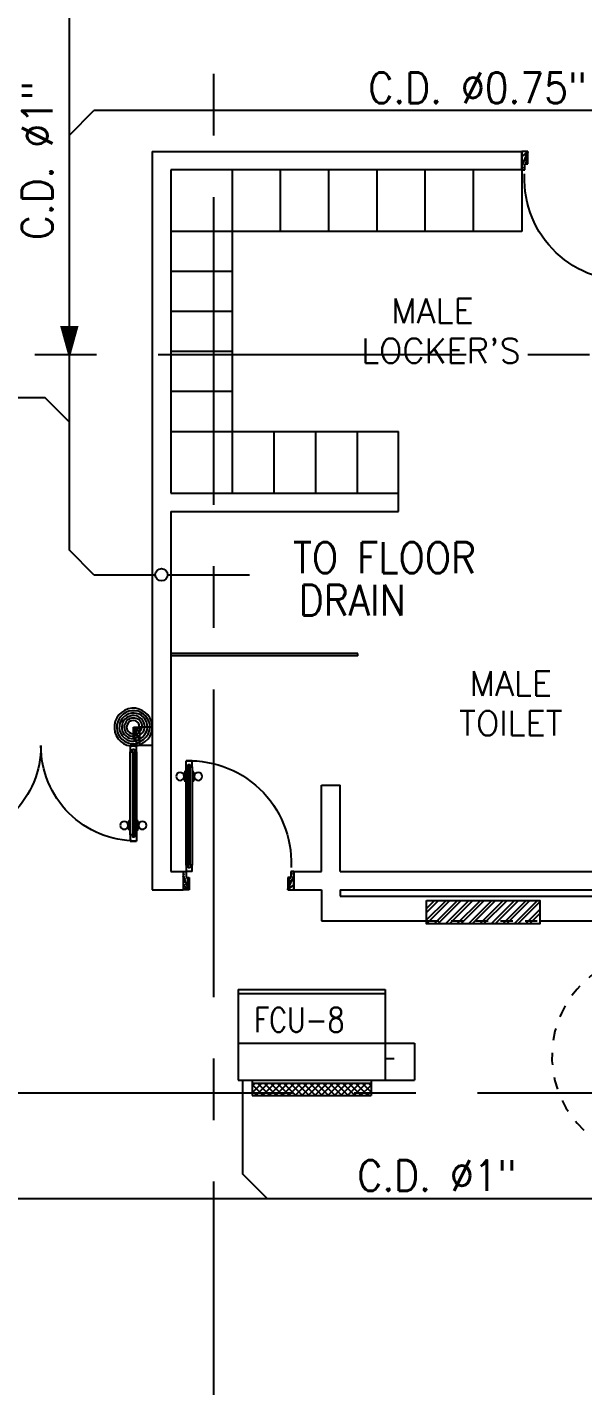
# Model space of a CAD drawing. Extents: x 417866242 to 417866861, y 43498051 to 43498155.
# Drawn here: x 417866809.35 to 417866813.86, y 43498111.26 to 43498122.3 of the extents above; entities that cross this region are included whole.
import ezdxf
from ezdxf.enums import TextEntityAlignment as Align

# ---------------------------------------------------------------- set-up
doc = ezdxf.new("R2010")
doc.units = 0
doc.header["$MEASUREMENT"] = 0
doc.linetypes.add('CENTERX2', pattern=[4, 2.5, -0.5, 0.5, -0.5])
doc.linetypes.add('HIDDEN', pattern=[0.375, 0.25, -0.125])
doc.layers.get('0').update_dxf_attribs({"linetype": 'CONTINUOUS'})
for name, color, linetype in [('AC-CD', 6, 'CONTINUOUS'), ('AC-TEXT', 2, 'CONTINUOUS'), ('AXES', 11, 'CENTERX2'), ('DOOR', 11, 'CONTINUOUS'), ('FCU', 6, 'CONTINUOUS'), ('FHC', 11, 'CONTINUOUS'), ('Locker', 11, 'CONTINUOUS'), ('P-SOLIDWASTE', 6, 'CONTINUOUS'), ('PART', 11, 'CONTINUOUS'), ('RM-NAME', 11, 'CONTINUOUS'), ('TEXTN', 2, 'CONTINUOUS'), ('WALL', 11, 'CONTINUOUS')]:
    doc.layers.add(name, color=color, linetype=linetype)
doc.styles.add('ROMANS', font='ROMANS.shx', dxfattribs={"width": 0.6})

# ---------------------------------------------------------------- blocks, each defined once
blk = doc.blocks.new('DD1600')
at = {"layer": 'DOOR', "color": 0, "linetype": 'ByBlock'}
for p, q in [((235881.1822811709, 58758.66313467541), (235931.1822811709, 58758.66313467541)), ((235931.1822811709, 58758.66313467541), (235881.1822811709, 58758.66313467541)), ((235881.1822811709, 58708.66313467541), (235881.1822811709, 58758.66313467541)), ((235931.1822811709, 58708.66313467541), (235931.1822811704, 58758.66313467544)), ((237431.1822811718, 58758.66313467541), (237381.1822811718, 58758.66313467541)), ((237381.1822811718, 58758.66313467541), (237431.1822811718, 58758.66313467541)), ((237381.1822811718, 58708.66313467541), (237381.1822811723, 58758.66313467544)), ((237431.1822811718, 58708.66313467541), (237431.1822811718, 58758.66313467541)), ((235873.9822811709, 58663.70559189681), (235864.9822811709, 58663.70559189681)), ((235864.9822811709, 58663.70559189681), (235864.9822811709, 58598.90559189682)), ((235881.1822811709, 58676.30559189682), (235873.9822811709, 58676.30559189682)), ((235873.9822811709, 58586.30559189682), (235873.9822811709, 58676.30559189682)), ((235873.9822811709, 58663.70559189681), (235873.9822811709, 58598.90559189682)), ((235881.1822811709, 58708.66313467541), (235898.1822811709, 58708.66313467541)), ((235898.1822811709, 58728.66313467541), (235914.1822811709, 58728.66313467541)), ((235898.1822811709, 58708.66313467541), (235898.1822811709, 58728.66313467541)), ((235914.1822811709, 58708.66313467541), (235914.1822811709, 58728.66313467541)), ((235914.1822811709, 58708.66313467541), (235931.1822811709, 58708.66313467541)), ((235931.1822811709, 58676.30559189682), (235938.382281171, 58676.30559189682)), ((235938.382281171, 58586.30559189682), (235938.382281171, 58676.30559189682)), ((235938.382281171, 58663.70559189681), (235947.382281171, 58663.70559189681)), ((235938.382281171, 58663.70559189681), (235938.382281171, 58598.90559189682)), ((235947.382281171, 58663.70559189681), (235947.382281171, 58598.90559189682)), ((237373.9822811717, 58663.70559189681), (237364.9822811717, 58663.70559189681)), ((237364.9822811717, 58663.70559189681), (237364.9822811717, 58598.90559189682)), ((237381.1822811718, 58676.30559189682), (237373.9822811717, 58676.30559189682)), ((237373.9822811717, 58586.30559189682), (237373.9822811717, 58676.30559189682)), ((237373.9822811717, 58663.70559189681), (237373.9822811717, 58598.90559189682)), ((237398.1822811718, 58708.66313467541), (237381.1822811718, 58708.66313467541)), ((237414.1822811718, 58728.66313467541), (237398.1822811718, 58728.66313467541)), ((237398.1822811718, 58708.66313467541), (237398.1822811718, 58728.66313467541)), ((237414.1822811718, 58708.66313467541), (237414.1822811718, 58728.66313467541)), ((237431.1822811718, 58708.66313467541), (237414.1822811718, 58708.66313467541)), ((237431.1822811718, 58676.30559189682), (237438.3822811719, 58676.30559189682)), ((237438.3822811719, 58586.30559189682), (237438.3822811719, 58676.30559189682)), ((237438.3822811719, 58663.70559189681), (237447.3822811719, 58663.70559189681)), ((237438.3822811719, 58663.70559189681), (237438.3822811719, 58598.90559189682)), ((237447.3822811719, 58663.70559189681), (237447.3822811719, 58598.90559189682)), ((235873.9822811709, 58598.90559189682), (235864.9822811709, 58598.90559189682)), ((235881.1822811709, 58586.30559189682), (235873.9822811709, 58586.30559189682)), ((235931.1822811709, 58586.30559189682), (235938.382281171, 58586.30559189682)), ((235938.382281171, 58598.90559189682), (235947.382281171, 58598.90559189682)), ((237373.9822811717, 58598.90559189682), (237364.9822811717, 58598.90559189682)), ((237381.1822811718, 58586.30559189682), (237373.9822811717, 58586.30559189682)), ((237431.1822811718, 58586.30559189682), (237438.3822811719, 58586.30559189682)), ((237438.3822811719, 58598.90559189682), (237447.3822811719, 58598.90559189682)), ((235856.1822811714, 57833.63450861643), (235856.1822811714, 57983.63450861643)), ((235856.1822811714, 57983.63450861643), (235881.1822811714, 57983.63450861643)), ((235898.1822811714, 58033.63450861643), (235881.1822811714, 58033.63450861643)), ((235881.1822811714, 58033.63450861643), (235881.1822811714, 57983.63450861643)), ((235931.1822811714, 57983.63450861643), (235881.1822811714, 57983.63450861643)), ((235881.1822811714, 57983.63450861643), (235881.1822811714, 57933.63450861643)), ((235898.1822811714, 58013.63450861643), (235898.1822811714, 58033.63450861643)), ((235914.1822811714, 58013.63450861643), (235898.1822811714, 58013.63450861643)), ((235931.1822811714, 58033.63450861643), (235914.1822811714, 58033.63450861643)), ((235914.1822811714, 58033.63450861643), (235914.1822811714, 58013.63450861643)), ((235931.1822811714, 57983.63450861643), (235931.1822811714, 58033.63450861643)), ((237381.1822811714, 58033.63450861643), (237398.1822811714, 58033.63450861643)), ((237381.1822811714, 57983.63450861643), (237381.1822811714, 58033.63450861643)), ((237381.1822811714, 57983.63450861643), (237431.1822811714, 57983.63450861643)), ((237398.1822811714, 58033.63450861643), (237398.1822811714, 58013.63450861643)), ((237398.1822811714, 58013.63450861643), (237414.1822811714, 58013.63450861643)), ((237414.1822811714, 58033.63450861643), (237431.1822811714, 58033.63450861643)), ((237414.1822811714, 58013.63450861643), (237414.1822811714, 58033.63450861643)), ((237431.1822811714, 58033.63450861643), (237431.1822811714, 57983.63450861643)), ((237456.1822811714, 57983.63450861643), (237431.1822811714, 57983.63450861643)), ((237431.1822811714, 57983.63450861643), (237431.1822811714, 57933.63450861643)), ((237456.1822811714, 57833.63450861643), (237456.1822811714, 57983.63450861643)), ((235881.1822811714, 57933.63450861643), (235906.1822811714, 57933.63450861643)), ((235906.1822811714, 57933.63450861643), (235906.1822811714, 57833.63450861643)), ((237406.1822811714, 57933.63450861643), (237406.1822811714, 57833.63450861643)), ((237431.1822811714, 57933.63450861643), (237406.1822811714, 57933.63450861643)), ((235906.1822811714, 57833.63450861643), (235856.1822811714, 57833.63450861643)), ((237406.1822811714, 57833.63450861643), (237456.1822811714, 57833.63450861643))]:
    blk.add_line(p, q, dxfattribs=at)
at = {"layer": 'DOOR', "linetype": 'ByBlock'}
for p, q in [((235881.1822811714, 58033.63450861643), (235881.1822811709, 58708.66313467541)), ((235898.1822811714, 58033.63450861643), (235898.1822811709, 58708.66313467541)), ((235914.1822811714, 58033.63450861643), (235914.1822811709, 58708.66313467541)), ((235931.1822811709, 58708.66313467541), (235931.1822811714, 58033.63450861643)), ((237381.1822811718, 58708.66313467541), (237381.1822811714, 58033.63450861643)), ((237398.1822811714, 58033.63450861643), (237398.1822811718, 58708.66313467541)), ((237414.1822811714, 58033.63450861643), (237414.1822811718, 58708.66313467541)), ((237431.1822811714, 58033.63450861643), (237431.1822811718, 58708.66313467541))]:
    blk.add_line(p, q, dxfattribs=at)
at = {"layer": 'DOOR', "color": 9, "linetype": 'ByBlock'}
for p, q in [((235906.1822811714, 57833.63450861643), (235856.1822811714, 57947.34443860887)), ((235906.1822811714, 57833.63450861643), (235856.1822811714, 57873.78024293228)), ((235906.1822811714, 57833.63450861643), (235892.8249951279, 57933.63450861643)), ((237406.1822811714, 57833.63450861643), (237456.1822811714, 57947.34443860887)), ((237406.1822811714, 57833.63450861643), (237419.5395672148, 57933.63450861643)), ((237406.1822811714, 57833.63450861643), (237456.1822811714, 57873.78024293228))]:
    blk.add_line(p, q, dxfattribs=at)
at = {"layer": 'DOOR', "color": 0, "linetype": 'ByBlock'}
for centre in [(235832.6513369559, 58631.30559189682), (235979.7132253859, 58631.30559189682), (237332.6513369569, 58631.30559189682), (237479.7132253868, 58631.30559189682)]:
    blk.add_circle(centre, 32.39999999998526, dxfattribs=at)
at = {"layer": 'DOOR', "linetype": 'HIDDEN', "ltscale": 0.5}
for centre, start, end in [((235881.5825540035, 57984.06339219493), 359.9682762398306, 90.0296074732028), ((237430.7820083393, 57984.06339219493), 89.97039252679723, 180.0317237601694)]:
    blk.add_arc(centre, 774.5998459009871, start, end, dxfattribs=at)
at = {"layer": 'DOOR', "color": 9, "linetype": 'ByBlock'}
for centre, radius, start, end in [((235906.1822811714, 57833.63450861643), 154.4019578127773, 103.7142292212167, 108.8947114515936), ((235906.1822811714, 57833.63450861643), 134.4019578127773, 100.7199763555959, 111.8401506085482), ((237406.1822811714, 57833.63450861643), 134.4019578127773, 68.15984939145177, 79.28002364440412), ((237406.1822811714, 57833.63450861643), 154.4019578127773, 71.10528854840643, 76.28577077878333), ((235906.1822811714, 57833.63450861643), 114.4019578127773, 102.6225741280753, 115.9161581164737), ((235906.1822811714, 57833.63450861643), 94.40195781277725, 90, 121.9818119654682), ((235906.1822811714, 57833.63450861643), 74.40195781277725, 90, 132.2235735847074), ((235906.1822811714, 57833.63450861643), 54.40195781277725, 90, 156.7926171083217), ((235906.1822811714, 57833.63450861643), 34.40195781277725, 90, 180), ((235906.1822811714, 57833.63450861643), 14.40195781277725, 90, 180), ((237406.1822811714, 57833.63450861643), 94.40195781277725, 58.01818803453176, 90), ((237406.1822811714, 57833.63450861643), 74.40195781277725, 47.7764264152926, 90), ((237406.1822811714, 57833.63450861643), 54.40195781277725, 23.20738289167832, 90), ((237406.1822811714, 57833.63450861643), 34.40195781277725, 0, 90), ((237406.1822811714, 57833.63450861643), 14.40195781277725, 0, 90), ((237406.1822811714, 57833.63450861643), 114.4019578127773, 64.08384188352632, 77.3774258719247)]:
    blk.add_arc(centre, radius, start, end, dxfattribs=at)
blk = doc.blocks.new('DOOR90')
at = {"layer": 'DOOR', "color": 7, "linetype": 'ByBlock'}
for p, q in [((-150, 0), (0, 0)), ((-150, 0), (-150, -25)), ((0, -50), (-113.7099299924448, 0)), ((0, -50), (-40.1457343158545, 0)), ((0, -50), (0, 0)), ((-1000, -25), (-1050, -25)), ((-1050, -75), (-1050, -25)), ((-1050, -25), (-1050, -75)), ((-1000, -75), (-1050, -74.99999999947613)), ((-1000, -41.9999999999709), (-1020, -41.9999999999709)), ((-1020, -42), (-1020, -58)), ((-1000, -58), (-1020, -58)), ((-1000, -25), (-1000, -41.9999999999709)), ((-1000, -58), (-1000, -75)), ((-877.6424572214019, -17.79999999995925), (-967.6424572214019, -17.79999999995925)), ((-967.6424572214019, -25), (-967.6424572214019, -17.79999999995925)), ((-967.6424572214019, -75), (-967.6424572214019, -82.20000000004075)), ((-877.6424572214019, -82.20000000004075), (-967.6424572214019, -82.20000000004075)), ((-955.0424572214251, -8.799999999959255), (-890.2424572213786, -8.799999999959255)), ((-955.0424572214251, -17.79999999995925), (-955.0424572214251, -8.799999999959255)), ((-955.0424572214251, -17.79999999995925), (-890.2424572213786, -17.79999999995925)), ((-955.0424572214251, -82.20000000004075), (-890.2424572213786, -82.20000000004075)), ((-955.0424572214251, -82.20000000004075), (-955.0424572214251, -91.20000000004075)), ((-955.0424572214251, -91.20000000004075), (-890.2424572213786, -91.20000000004075)), ((-890.2424572213786, -17.79999999995925), (-890.2424572213786, -8.799999999959255)), ((-890.2424572213786, -82.20000000004075), (-890.2424572213786, -91.20000000004075)), ((-877.6424572214019, -25), (-877.6424572214019, -17.79999999995925)), ((-877.6424572214019, -75), (-877.6424572214019, -82.20000000004075)), ((-200, -25), (-150, -25)), ((-200, -42), (-200, -25)), ((-180, -42), (-200, -42)), ((-200, -58), (-180, -58)), ((-200, -75), (-200, -58)), ((-150, -75), (-200, -75)), ((-180, -58), (-180, -42)), ((-150, -25), (-100, -25)), ((-150, -75), (-150, -25)), ((-100, -25), (-100, -50)), ((0, -50), (-100, -36.64271395650576)), ((-100, -50), (0, -50)), ((-150, -875), (-100, -875)), ((-150, -900), (-150, -875)), ((0, -850), (-113.7099299924448, -900)), ((-100, -875), (-100, -850)), ((0, -850), (-100, -863.3572860434942)), ((-100, -850), (0, -850)), ((0, -850), (-40.1457343158545, -900)), ((0, -850), (0, -900)), ((-150, -900), (0, -900)), ((0, -900), (-150, -900))]:
    blk.add_line(p, q, dxfattribs=at)
at = {"layer": 'DOOR', "linetype": 'ByBlock'}
for p, q in [((-200, -25), (-1000, -25)), ((-200, -42), (-1000, -41.9999999999709)), ((-200, -58), (-1000, -58)), ((-1000, -75), (-200, -75))]:
    blk.add_line(p, q, dxfattribs=at)
at = {"layer": 'DOOR', "color": 7, "linetype": 'ByBlock'}
for centre in [(-922.6424572214019, 23.53094421501737), (-922.6424572214019, -123.5309442149592)]:
    blk.add_circle(centre, 32.39999999998526, dxfattribs=at)
for centre, radius, start, end in [((0, -50), 154.4019578127773, 161.1052885482714, 166.2857707768669), ((0, -50), 94.40195781277725, 148.0181880328085, 180), ((0, -50), 134.4019578127773, 158.159849394549, 169.2800236450682), ((0, -50), 114.4019578127773, 154.0838418822192, 167.37742587102), ((0, -50), 74.40195781277725, 137.7764264185456, 180), ((0, -50), 54.40195781277725, 113.2073828924446, 180), ((0, -50), 34.40195781277725, 90, 180), ((0, -50), 14.40195781277725, 90, 180), ((0, -850), 134.4019578127773, 190.7199763549318, 201.840150605451), ((0, -850), 94.40195781277725, 180, 211.9818119671915), ((0, -850), 74.40195781277725, 180, 222.2235735814543), ((0, -850), 54.40195781277725, 180, 246.7926171075554), ((0, -850), 34.40195781277725, 180, 270), ((0, -850), 14.40195781277725, 180, 270), ((0, -850), 154.4019578127773, 193.7142292231331, 198.8947114517286)]:
    blk.add_arc(centre, radius, start, end, dxfattribs=at)
at = {"layer": 'DOOR', "linetype": 'HIDDEN', "ltscale": 0.5}
blk.add_arc((-222.2222222220153, -49.99999999976717), 828.155208510499, 178.270116378131, 275.0030377036063, dxfattribs=at)
blk = doc.blocks.new('RM1')
at = {"layer": 'RM-NAME', "style": 'ROMANS'}
for tag, p in [('ROOMNAME1', (0, 323.8095238059759)), ('ROOMNAME2', (0, 0))]:
    blk.add_attdef(tag, text='', height=200, dxfattribs=at).set_placement(p, align=Align.MIDDLE)
blk = doc.blocks.new('*X132')
at = {"color": 0}
for p, q in [((-750.2433014437457, 2537.8032310737), (-672.2561432365363, 2615.790389280909)), ((-750.243301443746, 2590.836239662691), (-725.2891518255274, 2615.790389280909)), ((-659.6350886662223, 2515.790389280909), (-750.2433014437461, 2606.398602058433)), ((-712.6680972552134, 2515.790389280909), (-750.2433014437458, 2553.365593469442)), ((-719.2231346475452, 2515.790389280909), (-619.2231346475452, 2615.790389280909)), ((-606.6020800772312, 2515.790389280909), (-706.6020800772312, 2615.790389280909)), ((-666.190126058554, 2515.790389280909), (-566.1901260585541, 2615.790389280909)), ((-553.5690714882402, 2515.790389280909), (-653.5690714882402, 2615.790389280909)), ((-613.157117469563, 2515.790389280909), (-513.1571174695631, 2615.790389280909)), ((-500.5360628992491, 2515.790389280909), (-600.5360628992491, 2615.790389280909)), ((-560.124108880572, 2515.790389280909), (-460.124108880572, 2615.790389280909)), ((-447.5030543102581, 2515.790389280909), (-547.503054310258, 2615.790389280909)), ((-507.0911002915809, 2515.790389280909), (-407.0911002915809, 2615.790389280909)), ((-394.470045721267, 2515.790389280909), (-494.470045721267, 2615.790389280909)), ((-454.0580917025898, 2515.790389280909), (-354.0580917025898, 2615.790389280909)), ((-341.4370371322759, 2515.790389280909), (-441.4370371322759, 2615.790389280909)), ((-401.0250831135987, 2515.790389280909), (-301.0250831135988, 2615.790389280909)), ((-288.4040285432848, 2515.790389280909), (-388.4040285432848, 2615.790389280909)), ((-347.9920745246076, 2515.790389280909), (-247.9920745246077, 2615.790389280909)), ((-235.3710199542938, 2515.790389280909), (-335.3710199542938, 2615.790389280909)), ((-294.9590659356166, 2515.790389280909), (-194.9590659356166, 2615.790389280909)), ((-182.3380113653027, 2515.790389280909), (-282.3380113653027, 2615.790389280909)), ((-241.9260573466255, 2515.790389280909), (-141.9260573466256, 2615.790389280909)), ((-129.3050027763116, 2515.790389280909), (-229.3050027763116, 2615.790389280909)), ((-188.8930487576345, 2515.790389280909), (-88.89304875763449, 2615.790389280909)), ((-76.27199418732056, 2515.790389280909), (-176.2719941873206, 2615.790389280909)), ((-135.8600401686434, 2515.790389280909), (-35.86004016864342, 2615.790389280909)), ((-23.23898559832949, 2515.790389280909), (-123.2389855983295, 2615.790389280909)), ((-82.82703157965233, 2515.790389280909), (17.17296842034765, 2615.790389280909)), ((29.79402299066158, 2515.790389280909), (-70.2059770093384, 2615.790389280909)), ((-29.79402299066158, 2515.790389280909), (70.2059770093384, 2615.790389280909)), ((82.82703157965233, 2515.790389280909), (-17.17296842034765, 2615.790389280909)), ((23.23898559832949, 2515.790389280909), (123.2389855983295, 2615.790389280909)), ((135.8600401686434, 2515.790389280909), (35.86004016864342, 2615.790389280909)), ((76.27199418732056, 2515.790389280909), (176.2719941873206, 2615.790389280909)), ((188.8930487576345, 2515.790389280909), (88.89304875763449, 2615.790389280909)), ((129.3050027763116, 2515.790389280909), (214.7566985562537, 2601.242085060851)), ((214.7566985562536, 2542.959748071281), (141.9260573466256, 2615.790389280909)), ((182.3380113653027, 2515.790389280909), (214.7566985562536, 2548.20907647186)), ((214.7566985562537, 2595.992756660272), (194.9590659356166, 2615.790389280909))]:
    blk.add_line(p, q, dxfattribs=at)

msp = doc.modelspace()

# ---------------------------------------------------------------- hatches: boundary and pattern name
at = {"layer": 'FHC', "linetype": 'ByBlock', "ltscale": 0.3}
h = msp.add_hatch(dxfattribs=at)
h.set_pattern_fill('ANSI32', color=11, scale=0.175, style=0)
h.set_pattern_definition([(45, (417866580.3982636, 43498083.96375132), (-0.04640388251536718, 0.04640388251536719), []), (45, (417866580.4291995, 43498083.96375132), (-0.04640388251536718, 0.04640388251536719), [])])
h.paths.add_polyline_path([(417866813.5144458, 43498115.01475666), (417866813.5144458, 43498115.20475665), (417866812.5944458, 43498115.20475665), (417866812.5944458, 43498115.01475666)])
h.paths.add_polyline_path([(417866812.3818372, 43498114.59363293), (417866812.3818372, 43498115.01446626), (417866812.6443372, 43498115.01446626), (417866812.6443372, 43498114.59363293)], flags=9)

# ---------------------------------------------------------------- linework, layer by layer
at = {"layer": 'AC-CD'}
for p, q in [((417866809.6958642, 43498118.05104183), (417866809.6958642, 43498122.49117202)), ((417866809.6958642, 43498121.42230372), (417866809.8958642, 43498121.62230372)), ((417866815.1724921, 43498121.62230369), (417866809.8958642, 43498121.62230372)), ((417866807.8701639, 43498119.29176947), (417866809.4958642, 43498119.29176947)), ((417866809.6958642, 43498119.09176947), (417866809.4958642, 43498119.29176947)), ((417866809.8958642, 43498117.85104177), (417866809.6958642, 43498118.05104177)), ((417866809.8958642, 43498117.85104177), (417866810.3934786, 43498117.85104177)), ((417866810.4934787, 43498117.85104177), (417866811.1577765, 43498117.85104177)), ((417866811.1007735, 43498113.74409231), (417866811.1007735, 43498112.98324832)), ((417866811.3007735, 43498112.78324831), (417866811.1007735, 43498112.98324832)), ((417866799.7424787, 43498112.78324831), (417866818.5948083, 43498112.78324832))]:
    msp.add_line(p, q, dxfattribs=at)
msp.add_circle((417866810.4434786, 43498117.85104177), 0.05, dxfattribs=at)
at = {"layer": 'AXES'}
for p, q in [((417866810.8684786, 43498082.41975666), (417866810.8684786, 43498141.23975666)), ((417866778.4170337, 43498119.63975666), (417866847.5084786, 43498119.63975666)), ((417866847.5084786, 43498113.63975666), (417866778.4170337, 43498113.63975666))]:
    msp.add_line(p, q, dxfattribs=at)
at = {"layer": 'FCU', "color": 6}
for p, q in [((417866811.0651689, 43498114.4810938), (417866811.0651689, 43498113.74409231)), ((417866811.0651689, 43498114.4810938), (417866812.2591535, 43498114.4810938)), ((417866812.2591535, 43498114.4810938), (417866812.2591535, 43498113.74409231)), ((417866811.0651689, 43498114.04409292), (417866812.2591535, 43498114.04409292)), ((417866811.0651689, 43498113.74409231), (417866812.2591535, 43498113.74409231))]:
    msp.add_line(p, q, dxfattribs=at)
at = {"layer": 'FCU', "color": 3}
for p, q in [((417866811.0651689, 43498114.44909374), (417866812.2591535, 43498114.44909374)), ((417866812.2591535, 43498114.04409292), (417866812.4971504, 43498114.04409292)), ((417866812.4971504, 43498114.04409292), (417866812.4971504, 43498113.74409231)), ((417866812.2591535, 43498113.9190753), (417866812.3325015, 43498113.9190753)), ((417866811.1796674, 43498113.74409231), (417866811.1796674, 43498113.61909205)), ((417866811.1796674, 43498113.71909226), (417866812.144655, 43498113.71909226)), ((417866812.144655, 43498113.74409231), (417866812.144655, 43498113.61909205)), ((417866812.2591535, 43498113.74409231), (417866812.4971504, 43498113.74409231)), ((417866811.1796674, 43498113.61909205), (417866812.144655, 43498113.61909205))]:
    msp.add_line(p, q, dxfattribs=at)
at = {"layer": 'FCU', "color": 7}
for p, q in [((417866811.065169, 43498114.4810938), (417866811.065169, 43498113.74409231)), ((417866811.065169, 43498114.4810938), (417866812.2591536, 43498114.4810938)), ((417866811.065169, 43498114.44909374), (417866812.2591536, 43498114.44909374)), ((417866812.2591536, 43498114.4810938), (417866812.2591536, 43498113.74409231)), ((417866811.065169, 43498114.04409292), (417866812.2591536, 43498114.04409292)), ((417866812.2591536, 43498114.04409292), (417866812.4971505, 43498114.04409292)), ((417866812.4971505, 43498114.04409292), (417866812.4971505, 43498113.74409231)), ((417866812.2591536, 43498113.9190753), (417866812.3325016, 43498113.9190753)), ((417866811.065169, 43498113.74409231), (417866812.2591536, 43498113.74409231)), ((417866811.1796675, 43498113.74409231), (417866811.1796675, 43498113.61909205)), ((417866811.1796675, 43498113.71909226), (417866812.1446551, 43498113.71909226)), ((417866812.1446551, 43498113.74409231), (417866812.1446551, 43498113.61909205)), ((417866812.2591536, 43498113.74409231), (417866812.4971505, 43498113.74409231)), ((417866811.1796675, 43498113.61909205), (417866812.1446551, 43498113.61909205))]:
    msp.add_line(p, q, dxfattribs=at)
at = {"layer": 'FHC', "color": 250, "linetype": 'HIDDEN', "ltscale": 0.25}
msp.add_line((417866812.5944458, 43498115.03975666), (417866813.5144458, 43498115.03975666), dxfattribs=at)
at = {"layer": 'FHC', "linetype": 'ByBlock', "ltscale": 0.3}
msp.add_lwpolyline([(417866812.5944458, 43498115.20475665), (417866813.5144458, 43498115.20475665), (417866813.5144458, 43498115.01475666), (417866812.5944458, 43498115.01475666)], close=True, dxfattribs=at)
at = {"layer": 'Locker'}
for p, q in [((417866811.0184786, 43498121.13975666), (417866811.0184786, 43498118.51475666)), ((417866811.4101453, 43498120.63975666), (417866811.4101453, 43498121.13975666)), ((417866811.8018119, 43498120.63975666), (417866811.8018119, 43498121.13975666)), ((417866812.1934786, 43498120.63975666), (417866812.1934786, 43498121.13975666)), ((417866812.5851453, 43498120.63975666), (417866812.5851453, 43498121.13975666)), ((417866812.9768119, 43498120.63975666), (417866812.9768119, 43498121.13975666)), ((417866813.3684786, 43498121.13975666), (417866813.3684786, 43498120.63975666)), ((417866813.3684786, 43498120.63975666), (417866810.5184786, 43498120.63975666)), ((417866811.0184786, 43498120.31475665), (417866810.5184786, 43498120.31475665)), ((417866811.0184786, 43498119.98975666), (417866810.5184786, 43498119.98975666)), ((417866811.0184786, 43498119.66475666), (417866810.5184786, 43498119.66475666)), ((417866811.0184786, 43498119.33975665), (417866810.5184786, 43498119.33975665)), ((417866810.5184786, 43498119.01475666), (417866812.3684786, 43498119.01475666)), ((417866811.3559786, 43498119.01475666), (417866811.3559786, 43498118.51475666)), ((417866811.6934786, 43498119.01475666), (417866811.6934786, 43498118.51475666)), ((417866812.0309786, 43498119.01475666), (417866812.0309786, 43498118.51475666)), ((417866812.3684786, 43498118.51475666), (417866812.3684786, 43498119.01475666))]:
    msp.add_line(p, q, dxfattribs=at)
at = {"layer": 'P-SOLIDWASTE'}
for points in [[(417866809.6958642, 43498119.59962951, 0, 0.1500000000000001, 0), (417866809.6958642, 43498119.87249784, 0.1500000000000001, 0.1500000000000001, 0)], [(417866811.3830183, 43498117.85104177, 0, 0.1500000000000001, 0), (417866811.1101499, 43498117.85104177, 0.1500000000000001, 0.1500000000000001, 0)], [(417866813.5870903, 43498112.78324831, 0, 0.1500000000000001, 0), (417866813.3142219, 43498112.78324831, 0.1500000000000001, 0.1500000000000001, 0)]]:
    msp.add_lwpolyline(points, format="xyseb", dxfattribs=at)
at = {"layer": 'PART', "linetype": 'ByBlock'}
for p, q in [((417866812.0384786, 43498117.21225666), (417866810.5184786, 43498117.21225666)), ((417866812.0384786, 43498117.19225666), (417866810.5184786, 43498117.19225666)), ((417866812.0384786, 43498117.19225666), (417866812.0384786, 43498117.21225666))]:
    msp.add_line(p, q, dxfattribs=at)
at = {"layer": 'WALL'}
for p, q in [((417866810.3684786, 43498121.28975666), (417866810.3684786, 43498115.28975666)), ((417866810.3684786, 43498121.28975666), (417866813.3684786, 43498121.28975666)), ((417866813.3684786, 43498121.13975666), (417866813.3684786, 43498121.28975666)), ((417866810.5184786, 43498121.13975666), (417866810.5184786, 43498118.51475666)), ((417866813.3684786, 43498121.13975666), (417866810.5184786, 43498121.13975666)), ((417866810.5184786, 43498118.51475666), (417866812.3684786, 43498118.51475666)), ((417866810.5184786, 43498118.36475666), (417866812.3684786, 43498118.36475666)), ((417866810.5184786, 43498118.36475666), (417866810.5184786, 43498115.43975665)), ((417866810.3684786, 43498116.61238582), (417866810.2684786, 43498116.61238582)), ((417866810.2684786, 43498116.46238583), (417866810.2684786, 43498116.61238582)), ((417866810.3684786, 43498116.46238583), (417866810.2684786, 43498116.46238583)), ((417866810.6184786, 43498115.43975665), (417866810.6184786, 43498115.28975666)), ((417866811.5184786, 43498115.43975665), (417866811.5184786, 43498115.28975666))]:
    msp.add_line(p, q, dxfattribs=at)
at = {"layer": 'WALL', "linetype": 'ByBlock'}
for p, q in [((417866812.3684786, 43498118.36475666), (417866812.3684786, 43498118.51475666)), ((417866811.7434786, 43498115.43975665), (417866811.7434786, 43498116.13975666)), ((417866811.7434786, 43498116.13975666), (417866811.8934786, 43498116.13975666)), ((417866811.8934786, 43498115.43975665), (417866811.8934786, 43498116.13975666)), ((417866810.5184786, 43498115.43975665), (417866810.6184786, 43498115.43975665)), ((417866811.5184786, 43498115.43975665), (417866811.7434786, 43498115.43975665)), ((417866811.8934786, 43498115.43975665), (417866814.2184786, 43498115.43975665)), ((417866810.3684786, 43498115.28975666), (417866810.6184786, 43498115.28975666)), ((417866811.5184786, 43498115.28975666), (417866811.7434786, 43498115.28975666)), ((417866811.7434786, 43498115.28975666), (417866811.7434786, 43498115.03975666)), ((417866811.8934786, 43498115.28975666), (417866814.2184786, 43498115.28975666)), ((417866811.8934786, 43498115.28975666), (417866811.8934786, 43498115.23975666)), ((417866811.8934786, 43498115.23975666), (417866814.2184786, 43498115.23975666)), ((417866812.5944458, 43498115.03975666), (417866812.5944458, 43498115.20475665)), ((417866812.5944458, 43498115.20475665), (417866813.5144458, 43498115.20475665)), ((417866813.5144458, 43498115.20475665), (417866813.5144458, 43498115.03742912)), ((417866811.7434786, 43498115.03975666), (417866812.5944458, 43498115.03975666)), ((417866813.5144458, 43498115.03975666), (417866814.2184786, 43498115.03975666))]:
    msp.add_line(p, q, dxfattribs=at)

# ---------------------------------------------------------------- block references
at = {"layer": 'DOOR', "color": 0, "linetype": 'ByBlock', "ltscale": 0.3, "yscale": 0.001000002026557922, "zscale": 0.001}
for p, xscale, rotation in [((417866814.2684786, 43498121.28975666), -0.001000002026557922, 270), ((417866810.6184786, 43498115.28975666), -0.001000002026557922, 90), ((417866814.2184786, 43498113.88975666), 0.0009999871253967285, 180)]:
    msp.add_blockref('DOOR90', p, dxfattribs=dict(at, xscale=xscale, rotation=rotation))
at = {"layer": 'DOOR', "color": 0, "linetype": 'ByBlock', "xscale": -0.0009999871253967285, "yscale": 0.001000002026557922, "zscale": 0.001, "rotation": 180}
msp.add_blockref('DD1600', (417866572.8122963, 43498174.44602033), dxfattribs=at)
at = {"layer": 'FCU', "color": 11, "xscale": 0.0009999871253967285, "yscale": 0.001000002026557922, "zscale": 0.001}
msp.add_blockref('*X132', (417866811.929901, 43498111.10329657), dxfattribs=at)
at = {"layer": 'RM-NAME'}
ref = msp.add_blockref('RM1', (417866812.7117909, 43498119.67132524), dxfattribs=dict(at, xscale=0.0009999871253967285, yscale=0.001000002026557922, zscale=0.001))
ref.add_attrib('ROOMNAME2', "LOCKER'S", dxfattribs={"height": 0.2, "style": 'ROMANS'}).set_placement((417866812.7117909, 43498119.67132524), align=Align.MIDDLE)
ref.add_attrib('ROOMNAME1', 'MALE ', dxfattribs={"height": 0.2, "style": 'ROMANS'}).set_placement((417866812.7117909, 43498119.99513476), align=Align.MIDDLE)
ref = msp.add_blockref('RM1', (417866813.2799904, 43498116.64392222), dxfattribs=dict(at, xscale=0.0009999871253967285, yscale=0.001000002026557922, zscale=0.001))
ref.add_attrib('ROOMNAME2', 'TOILET', dxfattribs={"height": 0.2, "style": 'ROMANS'}).set_placement((417866813.2799904, 43498116.64392222), align=Align.MIDDLE)
ref.add_attrib('ROOMNAME1', 'MALE', dxfattribs={"height": 0.2, "style": 'ROMANS'}).set_placement((417866813.2799904, 43498116.96773174), align=Align.MIDDLE)

# ---------------------------------------------------------------- texts
at = {"layer": 'AC-TEXT', "style": 'ROMANS', "width": 0.9}
for s, p in [('C.D. %%c0.75"', (417866813.0100822, 43498121.80755522)), ('C.D. %%c1"', (417866812.6798034, 43498112.96849983))]:
    msp.add_text(s, height=0.25, dxfattribs=at).set_placement(p, align=Align.MIDDLE)
msp.add_text('C.D. %%c1"', height=0.25, rotation=90, dxfattribs=at).set_placement((417866809.4353348, 43498121.21580096), align=Align.MIDDLE)
for s, p in [('TO FLOOR ', (417866811.5110688, 43498117.86483623)), ('DRAIN', (417866811.5587558, 43498117.51901931))]:
    msp.add_text(s, height=0.25, dxfattribs=at).set_placement(p)
at = {"layer": 'TEXTN', "style": 'ROMANS', "width": 0.8}
msp.add_text('FCU-8', height=0.2, dxfattribs=at).set_placement((417866811.1952421, 43498114.13433059))

doc.saveas('drawing.dxf')
